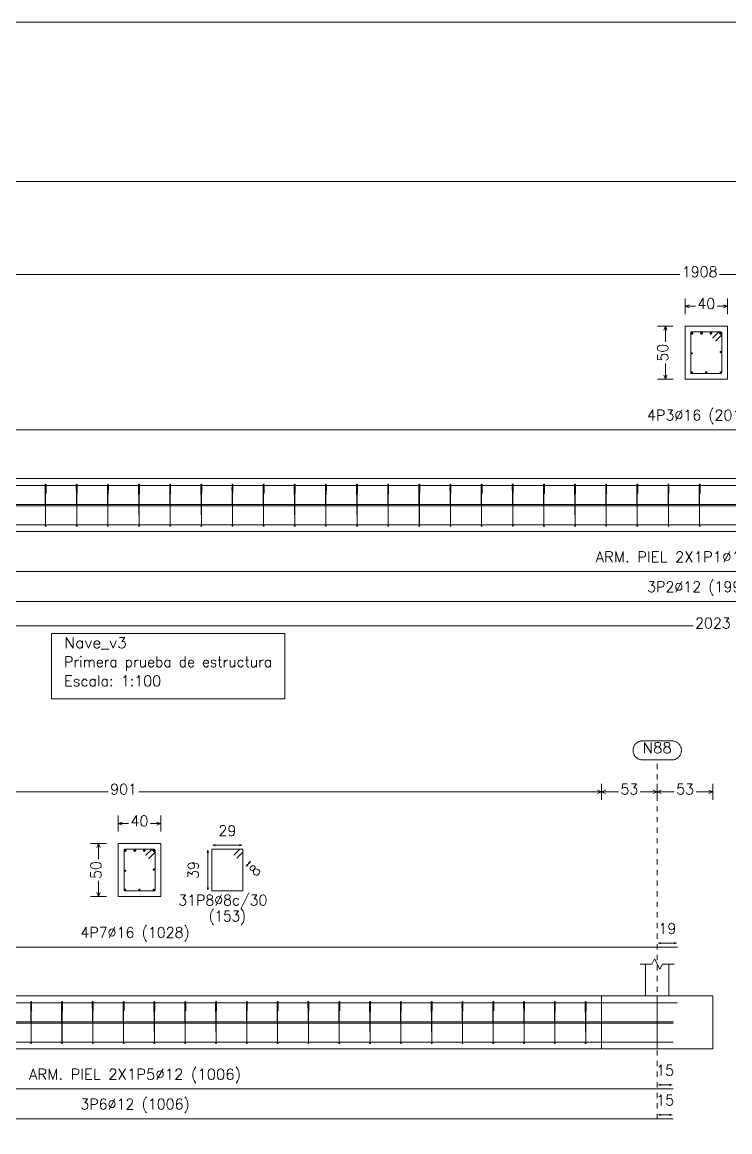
# Model space of a CAD drawing. Header units: millimetres. Extents: x -252 to 259, y -4 to 137.
# Drawn here: x 210.12 to 223.45, y 89.48 to 110.39 of the extents above; entities that cross this region are included whole.
import ezdxf
from ezdxf.enums import TextEntityAlignment as Align

# ---------------------------------------------------------------- set-up
doc = ezdxf.new("R2010")
doc.units = ezdxf.units.MM
doc.linetypes.add('CYPE_PUNTO', pattern=[0.075, 0, -0.075])
for name, color, linetype, lineweight in [('CIM_COTAS', 2, 'Continuous', 0), ('CIM_DIB_ARMADOS', 4, 'Continuous', 0), ('CIM_GEOMETRIA', 2, 'Continuous', 0), ('CIM_TXT_ARMADOS', 3, 'Continuous', 0), ('RECUAD_LIMITES', 2, 'Continuous', 0), ('RECUAD_MARCO', 1, 'Continuous', 20), ('TABLAS', 1, 'Continuous', 0)]:
    doc.layers.add(name, color=color, linetype=linetype, lineweight=lineweight)
doc.styles.add('CYPETXT', font='romans__.ttf', dxfattribs={"height": 0.2})

msp = doc.modelspace()

# ---------------------------------------------------------------- hatches: boundary and pattern name
at = {"layer": 'CIM_DIB_ARMADOS'}
h = msp.add_hatch(color=256, dxfattribs=at)
edge = h.paths.add_edge_path(flags=0)
edge.add_arc((223.128, 104.444), 0.0016, 0, 360)
h = msp.add_hatch(color=256, dxfattribs=at)
edge = h.paths.add_edge_path(flags=0)
edge.add_arc((223.186, 104.386), 0.0016, 0, 360)
h = msp.add_hatch(color=256, dxfattribs=at)
edge = h.paths.add_edge_path(flags=0)
edge.add_arc((210.549, 101.573), 0.0016, 0, 360)
h = msp.add_hatch(color=256, dxfattribs=at)
edge = h.paths.add_edge_path(flags=0)
edge.add_arc((210.567, 101.515), 0.0016, 0, 360)
h = msp.add_hatch(color=256, dxfattribs=at)
edge = h.paths.add_edge_path(flags=0)
edge.add_arc((211.136, 101.573), 0.0016, 0, 360)
h = msp.add_hatch(color=256, dxfattribs=at)
edge = h.paths.add_edge_path(flags=0)
edge.add_arc((211.154, 101.515), 0.0016, 0, 360)
h = msp.add_hatch(color=256, dxfattribs=at)
edge = h.paths.add_edge_path(flags=0)
edge.add_arc((211.723, 101.573), 0.0016, 0, 360)
h = msp.add_hatch(color=256, dxfattribs=at)
edge = h.paths.add_edge_path(flags=0)
edge.add_arc((211.74, 101.515), 0.0016, 0, 360)
h = msp.add_hatch(color=256, dxfattribs=at)
edge = h.paths.add_edge_path(flags=0)
edge.add_arc((212.31, 101.573), 0.0016, 0, 360)
h = msp.add_hatch(color=256, dxfattribs=at)
edge = h.paths.add_edge_path(flags=0)
edge.add_arc((212.327, 101.515), 0.0016, 0, 360)
h = msp.add_hatch(color=256, dxfattribs=at)
edge = h.paths.add_edge_path(flags=0)
edge.add_arc((212.897, 101.573), 0.0016, 0, 360)
h = msp.add_hatch(color=256, dxfattribs=at)
edge = h.paths.add_edge_path(flags=0)
edge.add_arc((212.914, 101.515), 0.0016, 0, 360)
h = msp.add_hatch(color=256, dxfattribs=at)
edge = h.paths.add_edge_path(flags=0)
edge.add_arc((213.484, 101.573), 0.0016, 0, 360)
h = msp.add_hatch(color=256, dxfattribs=at)
edge = h.paths.add_edge_path(flags=0)
edge.add_arc((213.501, 101.515), 0.0016, 0, 360)
h = msp.add_hatch(color=256, dxfattribs=at)
edge = h.paths.add_edge_path(flags=0)
edge.add_arc((214.07, 101.573), 0.0016, 0, 360)
h = msp.add_hatch(color=256, dxfattribs=at)
edge = h.paths.add_edge_path(flags=0)
edge.add_arc((214.088, 101.515), 0.0016, 0, 360)
h = msp.add_hatch(color=256, dxfattribs=at)
edge = h.paths.add_edge_path(flags=0)
edge.add_arc((214.657, 101.573), 0.0016, 0, 360)
h = msp.add_hatch(color=256, dxfattribs=at)
edge = h.paths.add_edge_path(flags=0)
edge.add_arc((214.675, 101.515), 0.0016, 0, 360)
h = msp.add_hatch(color=256, dxfattribs=at)
edge = h.paths.add_edge_path(flags=0)
edge.add_arc((215.244, 101.573), 0.0016, 0, 360)
h = msp.add_hatch(color=256, dxfattribs=at)
edge = h.paths.add_edge_path(flags=0)
edge.add_arc((215.261, 101.515), 0.0016, 0, 360)
h = msp.add_hatch(color=256, dxfattribs=at)
edge = h.paths.add_edge_path(flags=0)
edge.add_arc((215.831, 101.573), 0.0016, 0, 360)
h = msp.add_hatch(color=256, dxfattribs=at)
edge = h.paths.add_edge_path(flags=0)
edge.add_arc((215.848, 101.515), 0.0016, 0, 360)
h = msp.add_hatch(color=256, dxfattribs=at)
edge = h.paths.add_edge_path(flags=0)
edge.add_arc((216.418, 101.573), 0.0016, 0, 360)
h = msp.add_hatch(color=256, dxfattribs=at)
edge = h.paths.add_edge_path(flags=0)
edge.add_arc((216.435, 101.515), 0.0016, 0, 360)
h = msp.add_hatch(color=256, dxfattribs=at)
edge = h.paths.add_edge_path(flags=0)
edge.add_arc((217.005, 101.573), 0.0016, 0, 360)
h = msp.add_hatch(color=256, dxfattribs=at)
edge = h.paths.add_edge_path(flags=0)
edge.add_arc((217.022, 101.515), 0.0016, 0, 360)
h = msp.add_hatch(color=256, dxfattribs=at)
edge = h.paths.add_edge_path(flags=0)
edge.add_arc((217.591, 101.573), 0.0016, 0, 360)
h = msp.add_hatch(color=256, dxfattribs=at)
edge = h.paths.add_edge_path(flags=0)
edge.add_arc((217.609, 101.515), 0.0016, 0, 360)
h = msp.add_hatch(color=256, dxfattribs=at)
edge = h.paths.add_edge_path(flags=0)
edge.add_arc((218.178, 101.573), 0.0016, 0, 360)
h = msp.add_hatch(color=256, dxfattribs=at)
edge = h.paths.add_edge_path(flags=0)
edge.add_arc((218.196, 101.515), 0.0016, 0, 360)
h = msp.add_hatch(color=256, dxfattribs=at)
edge = h.paths.add_edge_path(flags=0)
edge.add_arc((218.765, 101.573), 0.0016, 0, 360)
h = msp.add_hatch(color=256, dxfattribs=at)
edge = h.paths.add_edge_path(flags=0)
edge.add_arc((218.782, 101.515), 0.0016, 0, 360)
h = msp.add_hatch(color=256, dxfattribs=at)
edge = h.paths.add_edge_path(flags=0)
edge.add_arc((219.352, 101.573), 0.0016, 0, 360)
h = msp.add_hatch(color=256, dxfattribs=at)
edge = h.paths.add_edge_path(flags=0)
edge.add_arc((219.369, 101.515), 0.0016, 0, 360)
h = msp.add_hatch(color=256, dxfattribs=at)
edge = h.paths.add_edge_path(flags=0)
edge.add_arc((219.939, 101.573), 0.0016, 0, 360)
h = msp.add_hatch(color=256, dxfattribs=at)
edge = h.paths.add_edge_path(flags=0)
edge.add_arc((219.956, 101.515), 0.0016, 0, 360)
h = msp.add_hatch(color=256, dxfattribs=at)
edge = h.paths.add_edge_path(flags=0)
edge.add_arc((220.525, 101.573), 0.0016, 0, 360)
h = msp.add_hatch(color=256, dxfattribs=at)
edge = h.paths.add_edge_path(flags=0)
edge.add_arc((220.543, 101.515), 0.0016, 0, 360)
h = msp.add_hatch(color=256, dxfattribs=at)
edge = h.paths.add_edge_path(flags=0)
edge.add_arc((221.112, 101.573), 0.0016, 0, 360)
h = msp.add_hatch(color=256, dxfattribs=at)
edge = h.paths.add_edge_path(flags=0)
edge.add_arc((221.13, 101.515), 0.0016, 0, 360)
h = msp.add_hatch(color=256, dxfattribs=at)
edge = h.paths.add_edge_path(flags=0)
edge.add_arc((221.699, 101.573), 0.0016, 0, 360)
h = msp.add_hatch(color=256, dxfattribs=at)
edge = h.paths.add_edge_path(flags=0)
edge.add_arc((221.717, 101.515), 0.0016, 0, 360)
h = msp.add_hatch(color=256, dxfattribs=at)
edge = h.paths.add_edge_path(flags=0)
edge.add_arc((222.286, 101.573), 0.0016, 0, 360)
h = msp.add_hatch(color=256, dxfattribs=at)
edge = h.paths.add_edge_path(flags=0)
edge.add_arc((222.303, 101.515), 0.0016, 0, 360)
h = msp.add_hatch(color=256, dxfattribs=at)
edge = h.paths.add_edge_path(flags=0)
edge.add_arc((222.873, 101.573), 0.0016, 0, 360)
h = msp.add_hatch(color=256, dxfattribs=at)
edge = h.paths.add_edge_path(flags=0)
edge.add_arc((222.89, 101.515), 0.0016, 0, 360)
h = msp.add_hatch(color=256, dxfattribs=at)
edge = h.paths.add_edge_path(flags=0)
edge.add_arc((212.449, 94.694), 0.0016, 0, 360)
h = msp.add_hatch(color=256, dxfattribs=at)
edge = h.paths.add_edge_path(flags=0)
edge.add_arc((212.507, 94.636), 0.0016, 0, 360)
h = msp.add_hatch(color=256, dxfattribs=at)
edge = h.paths.add_edge_path(flags=0)
edge.add_arc((210.278, 91.823), 0.0016, 0, 360)
h = msp.add_hatch(color=256, dxfattribs=at)
edge = h.paths.add_edge_path(flags=0)
edge.add_arc((210.858, 91.823), 0.0016, 0, 360)
h = msp.add_hatch(color=256, dxfattribs=at)
edge = h.paths.add_edge_path(flags=0)
edge.add_arc((211.439, 91.823), 0.0016, 0, 360)
h = msp.add_hatch(color=256, dxfattribs=at)
edge = h.paths.add_edge_path(flags=0)
edge.add_arc((212.019, 91.823), 0.0016, 0, 360)
h = msp.add_hatch(color=256, dxfattribs=at)
edge = h.paths.add_edge_path(flags=0)
edge.add_arc((212.6, 91.823), 0.0016, 0, 360)
h = msp.add_hatch(color=256, dxfattribs=at)
edge = h.paths.add_edge_path(flags=0)
edge.add_arc((213.18, 91.823), 0.0016, 0, 360)
h = msp.add_hatch(color=256, dxfattribs=at)
edge = h.paths.add_edge_path(flags=0)
edge.add_arc((213.761, 91.823), 0.0016, 0, 360)
h = msp.add_hatch(color=256, dxfattribs=at)
edge = h.paths.add_edge_path(flags=0)
edge.add_arc((214.341, 91.823), 0.0016, 0, 360)
h = msp.add_hatch(color=256, dxfattribs=at)
edge = h.paths.add_edge_path(flags=0)
edge.add_arc((214.922, 91.823), 0.0016, 0, 360)
h = msp.add_hatch(color=256, dxfattribs=at)
edge = h.paths.add_edge_path(flags=0)
edge.add_arc((215.502, 91.823), 0.0016, 0, 360)
h = msp.add_hatch(color=256, dxfattribs=at)
edge = h.paths.add_edge_path(flags=0)
edge.add_arc((216.082, 91.823), 0.0016, 0, 360)
h = msp.add_hatch(color=256, dxfattribs=at)
edge = h.paths.add_edge_path(flags=0)
edge.add_arc((216.663, 91.823), 0.0016, 0, 360)
h = msp.add_hatch(color=256, dxfattribs=at)
edge = h.paths.add_edge_path(flags=0)
edge.add_arc((217.243, 91.823), 0.0016, 0, 360)
h = msp.add_hatch(color=256, dxfattribs=at)
edge = h.paths.add_edge_path(flags=0)
edge.add_arc((217.824, 91.823), 0.0016, 0, 360)
h = msp.add_hatch(color=256, dxfattribs=at)
edge = h.paths.add_edge_path(flags=0)
edge.add_arc((218.404, 91.823), 0.0016, 0, 360)
h = msp.add_hatch(color=256, dxfattribs=at)
edge = h.paths.add_edge_path(flags=0)
edge.add_arc((218.985, 91.823), 0.0016, 0, 360)
h = msp.add_hatch(color=256, dxfattribs=at)
edge = h.paths.add_edge_path(flags=0)
edge.add_arc((219.565, 91.823), 0.0016, 0, 360)
h = msp.add_hatch(color=256, dxfattribs=at)
edge = h.paths.add_edge_path(flags=0)
edge.add_arc((220.146, 91.823), 0.0016, 0, 360)
h = msp.add_hatch(color=256, dxfattribs=at)
edge = h.paths.add_edge_path(flags=0)
edge.add_arc((220.726, 91.823), 0.0016, 0, 360)
h = msp.add_hatch(color=256, dxfattribs=at)
edge = h.paths.add_edge_path(flags=0)
edge.add_arc((222.463, 91.912), 0.0016, 0, 360)
h = msp.add_hatch(color=256, dxfattribs=at)
edge = h.paths.add_edge_path(flags=0)
edge.add_arc((210.295, 91.765), 0.0016, 0, 360)
h = msp.add_hatch(color=256, dxfattribs=at)
edge = h.paths.add_edge_path(flags=0)
edge.add_arc((210.876, 91.765), 0.0016, 0, 360)
h = msp.add_hatch(color=256, dxfattribs=at)
edge = h.paths.add_edge_path(flags=0)
edge.add_arc((211.456, 91.765), 0.0016, 0, 360)
h = msp.add_hatch(color=256, dxfattribs=at)
edge = h.paths.add_edge_path(flags=0)
edge.add_arc((212.037, 91.765), 0.0016, 0, 360)
h = msp.add_hatch(color=256, dxfattribs=at)
edge = h.paths.add_edge_path(flags=0)
edge.add_arc((212.617, 91.765), 0.0016, 0, 360)
h = msp.add_hatch(color=256, dxfattribs=at)
edge = h.paths.add_edge_path(flags=0)
edge.add_arc((213.198, 91.765), 0.0016, 0, 360)
h = msp.add_hatch(color=256, dxfattribs=at)
edge = h.paths.add_edge_path(flags=0)
edge.add_arc((213.778, 91.765), 0.0016, 0, 360)
h = msp.add_hatch(color=256, dxfattribs=at)
edge = h.paths.add_edge_path(flags=0)
edge.add_arc((214.358, 91.765), 0.0016, 0, 360)
h = msp.add_hatch(color=256, dxfattribs=at)
edge = h.paths.add_edge_path(flags=0)
edge.add_arc((214.939, 91.765), 0.0016, 0, 360)
h = msp.add_hatch(color=256, dxfattribs=at)
edge = h.paths.add_edge_path(flags=0)
edge.add_arc((215.519, 91.765), 0.0016, 0, 360)
h = msp.add_hatch(color=256, dxfattribs=at)
edge = h.paths.add_edge_path(flags=0)
edge.add_arc((216.1, 91.765), 0.0016, 0, 360)
h = msp.add_hatch(color=256, dxfattribs=at)
edge = h.paths.add_edge_path(flags=0)
edge.add_arc((216.68, 91.765), 0.0016, 0, 360)
h = msp.add_hatch(color=256, dxfattribs=at)
edge = h.paths.add_edge_path(flags=0)
edge.add_arc((217.261, 91.765), 0.0016, 0, 360)
h = msp.add_hatch(color=256, dxfattribs=at)
edge = h.paths.add_edge_path(flags=0)
edge.add_arc((217.841, 91.765), 0.0016, 0, 360)
h = msp.add_hatch(color=256, dxfattribs=at)
edge = h.paths.add_edge_path(flags=0)
edge.add_arc((218.422, 91.765), 0.0016, 0, 360)
h = msp.add_hatch(color=256, dxfattribs=at)
edge = h.paths.add_edge_path(flags=0)
edge.add_arc((219.002, 91.765), 0.0016, 0, 360)
h = msp.add_hatch(color=256, dxfattribs=at)
edge = h.paths.add_edge_path(flags=0)
edge.add_arc((219.583, 91.765), 0.0016, 0, 360)
h = msp.add_hatch(color=256, dxfattribs=at)
edge = h.paths.add_edge_path(flags=0)
edge.add_arc((220.163, 91.765), 0.0016, 0, 360)
h = msp.add_hatch(color=256, dxfattribs=at)
edge = h.paths.add_edge_path(flags=0)
edge.add_arc((220.743, 91.765), 0.0016, 0, 360)
h = msp.add_hatch(color=256, dxfattribs=at)
edge = h.paths.add_edge_path(flags=0)
edge.add_arc((222.383, 91.556), 0.0016, 0, 360)
h = msp.add_hatch(color=256, dxfattribs=at)
edge = h.paths.add_edge_path(flags=0)
edge.add_arc((222.383, 91.532), 0.0016, 0, 360)
h = msp.add_hatch(color=256, dxfattribs=at)
edge = h.paths.add_edge_path(flags=0)
edge.add_arc((222.383, 91.172), 0.0016, 0, 360)

# ---------------------------------------------------------------- linework, layer by layer
at = {"layer": 'CIM_COTAS'}
for p, q in [((203.802, 105.639), (222.508, 105.639)), ((223.256, 105.639), (241.962, 105.639)), ((222.607, 104.889), (222.607, 105.189)), ((223.407, 104.889), (223.407, 105.189)), ((222.607, 105.04), (222.682, 105.07)), ((222.607, 105.04), (222.682, 105.01)), ((222.607, 105.04), (222.802, 105.04)), ((223.213, 105.04), (223.407, 105.04)), ((223.407, 105.04), (223.332, 105.07)), ((223.407, 105.04), (223.332, 105.01)), ((222.086, 104.665), (222.386, 104.665)), ((222.236, 104.665), (222.206, 104.59)), ((222.236, 104.665), (222.266, 104.59)), ((222.236, 104.371), (222.236, 104.665)), ((222.236, 103.665), (222.236, 103.96)), ((222.236, 103.665), (222.206, 103.74)), ((222.236, 103.665), (222.266, 103.74)), ((222.086, 103.665), (222.386, 103.665)), ((202.902, 99.019), (222.758, 99.019)), ((221.033, 95.74), (221.033, 96.04)), ((221.033, 95.74), (221.033, 96.04)), ((222.083, 95.74), (222.083, 96.04)), ((222.083, 95.74), (222.083, 96.04)), ((223.133, 95.74), (223.133, 96.04)), ((203.023, 95.89), (211.739, 95.89)), ((212.318, 95.89), (221.033, 95.89)), ((221.033, 95.89), (220.958, 95.92)), ((221.033, 95.89), (220.958, 95.86)), ((221.033, 95.89), (221.108, 95.92)), ((221.033, 95.89), (221.108, 95.86)), ((221.033, 95.89), (221.353, 95.89)), ((221.764, 95.89), (222.083, 95.89)), ((222.083, 95.89), (222.008, 95.92)), ((222.083, 95.89), (222.008, 95.86)), ((222.083, 95.89), (222.158, 95.92)), ((222.083, 95.89), (222.158, 95.86)), ((222.083, 95.89), (222.403, 95.89)), ((222.814, 95.89), (223.133, 95.89)), ((223.133, 95.89), (223.058, 95.92)), ((223.133, 95.89), (223.058, 95.86)), ((211.928, 95.14), (211.928, 95.44)), ((212.728, 95.14), (212.728, 95.44)), ((211.928, 95.29), (212.003, 95.32)), ((211.928, 95.29), (212.003, 95.26)), ((211.928, 95.29), (212.123, 95.29)), ((212.534, 95.29), (212.728, 95.29)), ((212.728, 95.29), (212.653, 95.32)), ((212.728, 95.29), (212.653, 95.26)), ((211.407, 94.915), (211.707, 94.915)), ((211.557, 94.915), (211.527, 94.84)), ((211.557, 94.915), (211.587, 94.84)), ((211.557, 94.621), (211.557, 94.915)), ((211.557, 93.915), (211.557, 94.21)), ((211.407, 93.915), (211.707, 93.915)), ((211.557, 93.915), (211.527, 93.99)), ((211.557, 93.915), (211.587, 93.99))]:
    msp.add_line(p, q, dxfattribs=at)
at = {"layer": 'CIM_COTAS', "linetype": 'CYPE_PUNTO'}
msp.add_line((222.083, 89.719), (222.083, 96.49), dxfattribs=at)
at = {"layer": 'CIM_COTAS'}
msp.add_lwpolyline([(222.359, 96.85), (222.372, 96.849), (222.383, 96.848), (222.395, 96.846), (222.407, 96.843), (222.419, 96.84), (222.43, 96.835), (222.441, 96.83), (222.451, 96.824), (222.461, 96.818), (222.471, 96.811), (222.48, 96.803), (222.489, 96.795), (222.497, 96.786), (222.504, 96.776), (222.511, 96.766), (222.517, 96.756), (222.523, 96.745), (222.527, 96.734), (222.531, 96.723), (222.535, 96.711), (222.537, 96.699), (222.539, 96.688), (222.539, 96.676), (222.539, 96.663), (222.539, 96.651), (222.537, 96.64), (222.535, 96.628), (222.531, 96.616), (222.527, 96.605), (222.523, 96.594), (222.517, 96.583), (222.511, 96.573), (222.504, 96.563), (222.497, 96.553), (222.489, 96.544), (222.48, 96.536), (222.471, 96.528), (222.461, 96.521), (222.451, 96.515), (222.441, 96.509), (222.43, 96.504), (222.419, 96.499), (222.407, 96.496), (222.395, 96.493), (222.383, 96.491), (222.372, 96.49), (222.359, 96.49), (221.807, 96.49), (221.795, 96.49), (221.783, 96.491), (221.772, 96.493), (221.76, 96.496), (221.748, 96.499), (221.737, 96.504), (221.726, 96.509), (221.716, 96.515), (221.706, 96.521), (221.696, 96.528), (221.687, 96.536), (221.678, 96.544), (221.67, 96.553), (221.663, 96.563), (221.656, 96.573), (221.65, 96.583), (221.644, 96.594), (221.64, 96.605), (221.636, 96.616), (221.632, 96.628), (221.63, 96.64), (221.628, 96.651), (221.628, 96.663), (221.628, 96.676), (221.628, 96.688), (221.63, 96.699), (221.632, 96.711), (221.636, 96.723), (221.64, 96.734), (221.644, 96.745), (221.65, 96.756), (221.656, 96.766), (221.663, 96.776), (221.67, 96.786), (221.678, 96.795), (221.687, 96.803), (221.696, 96.811), (221.706, 96.818), (221.716, 96.824), (221.726, 96.83), (221.737, 96.835), (221.748, 96.84), (221.76, 96.843), (221.772, 96.846), (221.783, 96.848), (221.795, 96.849), (221.807, 96.85), (222.359, 96.85)], close=True, dxfattribs=at)
at = {"layer": 'CIM_DIB_ARMADOS'}
for p, q in [((222.715, 104.533), (222.763, 104.533)), ((222.739, 104.509), (222.739, 104.557)), ((222.894, 104.533), (222.942, 104.533)), ((222.918, 104.509), (222.918, 104.557)), ((223.072, 104.533), (223.12, 104.533)), ((223.096, 104.509), (223.096, 104.557)), ((223.251, 104.533), (223.299, 104.533)), ((223.275, 104.509), (223.275, 104.557)), ((222.717, 104.153), (222.753, 104.153)), ((222.735, 104.135), (222.735, 104.171)), ((223.261, 104.177), (223.297, 104.177)), ((223.279, 104.159), (223.279, 104.195)), ((222.717, 103.793), (222.753, 103.793)), ((222.735, 103.775), (222.735, 103.811)), ((222.989, 103.793), (223.025, 103.793)), ((223.007, 103.775), (223.007, 103.811)), ((223.261, 103.793), (223.297, 103.793)), ((223.279, 103.775), (223.279, 103.811)), ((212.036, 94.783), (212.084, 94.783)), ((212.06, 94.759), (212.06, 94.807)), ((212.215, 94.783), (212.263, 94.783)), ((212.239, 94.759), (212.239, 94.807)), ((212.394, 94.783), (212.442, 94.783)), ((212.418, 94.759), (212.418, 94.807)), ((212.572, 94.783), (212.62, 94.783)), ((212.596, 94.759), (212.596, 94.807)), ((212.038, 94.403), (212.074, 94.403)), ((212.056, 94.385), (212.056, 94.421)), ((212.582, 94.427), (212.618, 94.427)), ((212.6, 94.409), (212.6, 94.445)), ((212.038, 94.043), (212.074, 94.043)), ((212.056, 94.025), (212.056, 94.061)), ((212.31, 94.043), (212.346, 94.043)), ((212.328, 94.025), (212.328, 94.061)), ((212.582, 94.043), (212.618, 94.043)), ((212.6, 94.025), (212.6, 94.061))]:
    msp.add_line(p, q, dxfattribs=at)
for points in [[(223.186, 104.386), (223.294, 104.494), (223.298, 104.5), (223.299, 104.506), (223.299, 104.541), (223.297, 104.549), (223.291, 104.555), (223.283, 104.557), (222.731, 104.557), (222.723, 104.555), (222.717, 104.549), (222.715, 104.541), (222.715, 103.789), (222.717, 103.781), (222.723, 103.775), (222.731, 103.773), (223.283, 103.773), (223.291, 103.775), (223.297, 103.781), (223.299, 103.789), (223.299, 104.541), (223.297, 104.549), (223.291, 104.555), (223.283, 104.557), (223.248, 104.557), (223.242, 104.556), (223.236, 104.552), (223.128, 104.444)], [(203.018, 102.377), (203.018, 102.713), (203.352, 102.713), (242.662, 102.713), (243.042, 102.713)], [(203.018, 101.326), (203.018, 101.638), (203.021, 101.65), (203.03, 101.659), (203.042, 101.662), (203.352, 101.662), (242.662, 101.662), (243.042, 101.662)], [(210.567, 101.515), (210.567, 101.623), (210.567, 101.629), (210.567, 101.635), (210.567, 101.67), (210.567, 101.678), (210.566, 101.684), (210.566, 101.686), (210.559, 101.686), (210.559, 101.684), (210.559, 101.678), (210.559, 101.67), (210.559, 100.918), (210.559, 100.91), (210.559, 100.904), (210.559, 100.902), (210.559, 100.904), (210.558, 100.91), (210.558, 100.918), (210.551, 101.67), (210.551, 101.678), (210.55, 101.684), (210.55, 101.686), (210.55, 101.686), (210.55, 101.685), (210.55, 101.681), (210.549, 101.573)], [(211.154, 101.515), (211.154, 101.623), (211.154, 101.629), (211.154, 101.635), (211.154, 101.67), (211.153, 101.678), (211.153, 101.684), (211.153, 101.686), (211.146, 101.686), (211.145, 101.684), (211.145, 101.678), (211.145, 101.67), (211.145, 100.918), (211.145, 100.91), (211.145, 100.904), (211.145, 100.902), (211.145, 100.904), (211.145, 100.91), (211.145, 100.918), (211.138, 101.67), (211.137, 101.678), (211.137, 101.684), (211.137, 101.686), (211.137, 101.686), (211.137, 101.685), (211.137, 101.681), (211.136, 101.573)], [(211.74, 101.515), (211.741, 101.623), (211.741, 101.629), (211.741, 101.635), (211.74, 101.67), (211.74, 101.678), (211.74, 101.684), (211.74, 101.686), (211.732, 101.686), (211.732, 101.684), (211.732, 101.678), (211.732, 101.67), (211.732, 100.918), (211.732, 100.91), (211.732, 100.904), (211.732, 100.902), (211.732, 100.904), (211.732, 100.91), (211.732, 100.918), (211.724, 101.67), (211.724, 101.678), (211.724, 101.684), (211.724, 101.686), (211.724, 101.686), (211.723, 101.685), (211.723, 101.681), (211.723, 101.573)], [(212.327, 101.515), (212.328, 101.623), (212.328, 101.629), (212.328, 101.635), (212.327, 101.67), (212.327, 101.678), (212.327, 101.684), (212.327, 101.686), (212.319, 101.686), (212.319, 101.684), (212.319, 101.678), (212.319, 101.67), (212.319, 100.918), (212.319, 100.91), (212.319, 100.904), (212.319, 100.902), (212.319, 100.904), (212.319, 100.91), (212.319, 100.918), (212.311, 101.67), (212.311, 101.678), (212.311, 101.684), (212.311, 101.686), (212.31, 101.686), (212.31, 101.685), (212.31, 101.681), (212.31, 101.573)], [(212.914, 101.515), (212.914, 101.623), (212.914, 101.629), (212.914, 101.635), (212.914, 101.67), (212.914, 101.678), (212.914, 101.684), (212.914, 101.686), (212.906, 101.686), (212.906, 101.684), (212.906, 101.678), (212.906, 101.67), (212.906, 100.918), (212.906, 100.91), (212.906, 100.904), (212.906, 100.902), (212.906, 100.904), (212.906, 100.91), (212.906, 100.918), (212.898, 101.67), (212.898, 101.678), (212.898, 101.684), (212.898, 101.686), (212.897, 101.686), (212.897, 101.685), (212.897, 101.681), (212.897, 101.573)], [(213.501, 101.515), (213.501, 101.623), (213.501, 101.629), (213.501, 101.635), (213.501, 101.67), (213.501, 101.678), (213.501, 101.684), (213.5, 101.686), (213.493, 101.686), (213.493, 101.684), (213.493, 101.678), (213.493, 101.67), (213.493, 100.918), (213.493, 100.91), (213.493, 100.904), (213.493, 100.902), (213.493, 100.904), (213.493, 100.91), (213.493, 100.918), (213.485, 101.67), (213.485, 101.678), (213.485, 101.684), (213.484, 101.686), (213.484, 101.686), (213.484, 101.685), (213.484, 101.681), (213.484, 101.573)], [(214.088, 101.515), (214.088, 101.623), (214.088, 101.629), (214.088, 101.635), (214.088, 101.67), (214.088, 101.678), (214.087, 101.684), (214.087, 101.686), (214.08, 101.686), (214.08, 101.684), (214.08, 101.678), (214.08, 101.67), (214.08, 100.918), (214.08, 100.91), (214.08, 100.904), (214.08, 100.902), (214.08, 100.904), (214.079, 100.91), (214.079, 100.918), (214.072, 101.67), (214.072, 101.678), (214.071, 101.684), (214.071, 101.686), (214.071, 101.686), (214.071, 101.685), (214.071, 101.681), (214.07, 101.573)], [(214.675, 101.515), (214.675, 101.623), (214.675, 101.629), (214.675, 101.635), (214.675, 101.67), (214.674, 101.678), (214.674, 101.684), (214.674, 101.686), (214.667, 101.686), (214.666, 101.684), (214.666, 101.678), (214.666, 101.67), (214.666, 100.918), (214.666, 100.91), (214.666, 100.904), (214.666, 100.902), (214.666, 100.904), (214.666, 100.91), (214.666, 100.918), (214.659, 101.67), (214.658, 101.678), (214.658, 101.684), (214.658, 101.686), (214.658, 101.686), (214.658, 101.685), (214.658, 101.681), (214.657, 101.573)], [(215.261, 101.515), (215.262, 101.623), (215.262, 101.629), (215.262, 101.635), (215.261, 101.67), (215.261, 101.678), (215.261, 101.684), (215.261, 101.686), (215.253, 101.686), (215.253, 101.684), (215.253, 101.678), (215.253, 101.67), (215.253, 100.918), (215.253, 100.91), (215.253, 100.904), (215.253, 100.902), (215.253, 100.904), (215.253, 100.91), (215.253, 100.918), (215.245, 101.67), (215.245, 101.678), (215.245, 101.684), (215.245, 101.686), (215.244, 101.686), (215.244, 101.685), (215.244, 101.681), (215.244, 101.573)], [(215.848, 101.515), (215.849, 101.623), (215.849, 101.629), (215.849, 101.635), (215.848, 101.67), (215.848, 101.678), (215.848, 101.684), (215.848, 101.686), (215.84, 101.686), (215.84, 101.684), (215.84, 101.678), (215.84, 101.67), (215.84, 100.918), (215.84, 100.91), (215.84, 100.904), (215.84, 100.902), (215.84, 100.904), (215.84, 100.91), (215.84, 100.918), (215.832, 101.67), (215.832, 101.678), (215.832, 101.684), (215.832, 101.686), (215.831, 101.686), (215.831, 101.685), (215.831, 101.681), (215.831, 101.573)], [(216.435, 101.515), (216.435, 101.623), (216.435, 101.629), (216.435, 101.635), (216.435, 101.67), (216.435, 101.678), (216.435, 101.684), (216.435, 101.686), (216.427, 101.686), (216.427, 101.684), (216.427, 101.678), (216.427, 101.67), (216.427, 100.918), (216.427, 100.91), (216.427, 100.904), (216.427, 100.902), (216.427, 100.904), (216.427, 100.91), (216.427, 100.918), (216.419, 101.67), (216.419, 101.678), (216.419, 101.684), (216.419, 101.686), (216.418, 101.686), (216.418, 101.685), (216.418, 101.681), (216.418, 101.573)], [(217.022, 101.515), (217.022, 101.623), (217.022, 101.629), (217.022, 101.635), (217.022, 101.67), (217.022, 101.678), (217.022, 101.684), (217.021, 101.686), (217.014, 101.686), (217.014, 101.684), (217.014, 101.678), (217.014, 101.67), (217.014, 100.918), (217.014, 100.91), (217.014, 100.904), (217.014, 100.902), (217.014, 100.904), (217.014, 100.91), (217.014, 100.918), (217.006, 101.67), (217.006, 101.678), (217.006, 101.684), (217.005, 101.686), (217.005, 101.686), (217.005, 101.685), (217.005, 101.681), (217.005, 101.573)], [(217.609, 101.515), (217.609, 101.623), (217.609, 101.629), (217.609, 101.635), (217.609, 101.67), (217.609, 101.678), (217.608, 101.684), (217.608, 101.686), (217.601, 101.686), (217.601, 101.684), (217.601, 101.678), (217.601, 101.67), (217.601, 100.918), (217.601, 100.91), (217.601, 100.904), (217.601, 100.902), (217.601, 100.904), (217.6, 100.91), (217.6, 100.918), (217.593, 101.67), (217.593, 101.678), (217.592, 101.684), (217.592, 101.686), (217.592, 101.686), (217.592, 101.685), (217.592, 101.681), (217.591, 101.573)], [(218.196, 101.515), (218.196, 101.623), (218.196, 101.629), (218.196, 101.635), (218.196, 101.67), (218.195, 101.678), (218.195, 101.684), (218.195, 101.686), (218.188, 101.686), (218.187, 101.684), (218.187, 101.678), (218.187, 101.67), (218.187, 100.918), (218.187, 100.91), (218.187, 100.904), (218.187, 100.902), (218.187, 100.904), (218.187, 100.91), (218.187, 100.918), (218.18, 101.67), (218.179, 101.678), (218.179, 101.684), (218.179, 101.686), (218.179, 101.686), (218.179, 101.685), (218.179, 101.681), (218.178, 101.573)], [(218.782, 101.515), (218.783, 101.623), (218.783, 101.629), (218.783, 101.635), (218.782, 101.67), (218.782, 101.678), (218.782, 101.684), (218.782, 101.686), (218.774, 101.686), (218.774, 101.684), (218.774, 101.678), (218.774, 101.67), (218.774, 100.918), (218.774, 100.91), (218.774, 100.904), (218.774, 100.902), (218.774, 100.904), (218.774, 100.91), (218.774, 100.918), (218.766, 101.67), (218.766, 101.678), (218.766, 101.684), (218.766, 101.686), (218.765, 101.686), (218.765, 101.685), (218.765, 101.681), (218.765, 101.573)], [(219.369, 101.515), (219.37, 101.623), (219.37, 101.629), (219.37, 101.635), (219.369, 101.67), (219.369, 101.678), (219.369, 101.684), (219.369, 101.686), (219.361, 101.686), (219.361, 101.684), (219.361, 101.678), (219.361, 101.67), (219.361, 100.918), (219.361, 100.91), (219.361, 100.904), (219.361, 100.902), (219.361, 100.904), (219.361, 100.91), (219.361, 100.918), (219.353, 101.67), (219.353, 101.678), (219.353, 101.684), (219.353, 101.686), (219.352, 101.686), (219.352, 101.685), (219.352, 101.681), (219.352, 101.573)], [(219.956, 101.515), (219.956, 101.623), (219.956, 101.629), (219.956, 101.635), (219.956, 101.67), (219.956, 101.678), (219.956, 101.684), (219.956, 101.686), (219.948, 101.686), (219.948, 101.684), (219.948, 101.678), (219.948, 101.67), (219.948, 100.918), (219.948, 100.91), (219.948, 100.904), (219.948, 100.902), (219.948, 100.904), (219.948, 100.91), (219.948, 100.918), (219.94, 101.67), (219.94, 101.678), (219.94, 101.684), (219.94, 101.686), (219.939, 101.686), (219.939, 101.685), (219.939, 101.681), (219.939, 101.573)], [(220.543, 101.515), (220.543, 101.623), (220.543, 101.629), (220.543, 101.635), (220.543, 101.67), (220.543, 101.678), (220.543, 101.684), (220.542, 101.686), (220.535, 101.686), (220.535, 101.684), (220.535, 101.678), (220.535, 101.67), (220.535, 100.918), (220.535, 100.91), (220.535, 100.904), (220.535, 100.902), (220.535, 100.904), (220.535, 100.91), (220.535, 100.918), (220.527, 101.67), (220.527, 101.678), (220.527, 101.684), (220.526, 101.686), (220.526, 101.686), (220.526, 101.685), (220.526, 101.681), (220.525, 101.573)], [(221.13, 101.515), (221.13, 101.623), (221.13, 101.629), (221.13, 101.635), (221.13, 101.67), (221.13, 101.678), (221.129, 101.684), (221.129, 101.686), (221.122, 101.686), (221.122, 101.684), (221.122, 101.678), (221.122, 101.67), (221.122, 100.918), (221.122, 100.91), (221.122, 100.904), (221.122, 100.902), (221.121, 100.904), (221.121, 100.91), (221.121, 100.918), (221.114, 101.67), (221.114, 101.678), (221.113, 101.684), (221.113, 101.686), (221.113, 101.686), (221.113, 101.685), (221.113, 101.681), (221.112, 101.573)], [(221.717, 101.515), (221.717, 101.623), (221.717, 101.629), (221.717, 101.635), (221.717, 101.67), (221.716, 101.678), (221.716, 101.684), (221.716, 101.686), (221.709, 101.686), (221.708, 101.684), (221.708, 101.678), (221.708, 101.67), (221.708, 100.918), (221.708, 100.91), (221.708, 100.904), (221.708, 100.902), (221.708, 100.904), (221.708, 100.91), (221.708, 100.918), (221.701, 101.67), (221.7, 101.678), (221.7, 101.684), (221.7, 101.686), (221.7, 101.686), (221.7, 101.685), (221.7, 101.681), (221.699, 101.573)], [(222.303, 101.515), (222.304, 101.623), (222.304, 101.629), (222.304, 101.635), (222.303, 101.67), (222.303, 101.678), (222.303, 101.684), (222.303, 101.686), (222.295, 101.686), (222.295, 101.684), (222.295, 101.678), (222.295, 101.67), (222.295, 100.918), (222.295, 100.91), (222.295, 100.904), (222.295, 100.902), (222.295, 100.904), (222.295, 100.91), (222.295, 100.918), (222.287, 101.67), (222.287, 101.678), (222.287, 101.684), (222.287, 101.686), (222.286, 101.686), (222.286, 101.685), (222.286, 101.681), (222.286, 101.573)], [(222.89, 101.515), (222.891, 101.623), (222.891, 101.629), (222.891, 101.635), (222.89, 101.67), (222.89, 101.678), (222.89, 101.684), (222.89, 101.686), (222.882, 101.686), (222.882, 101.684), (222.882, 101.678), (222.882, 101.67), (222.882, 100.918), (222.882, 100.91), (222.882, 100.904), (222.882, 100.902), (222.882, 100.904), (222.882, 100.91), (222.882, 100.918), (222.874, 101.67), (222.874, 101.678), (222.874, 101.684), (222.874, 101.686), (222.873, 101.686), (222.873, 101.685), (222.873, 101.681), (222.873, 101.573)], [(203.052, 101.306), (203.352, 101.306), (242.662, 101.306), (242.962, 101.306)], [(203.052, 101.282), (203.352, 101.282), (242.662, 101.282), (242.962, 101.282)], [(203.052, 100.922), (203.352, 100.922), (242.662, 100.922), (242.962, 100.922)], [(203.052, 100.041), (203.352, 100.041), (242.662, 100.041), (242.962, 100.041)], [(203.052, 99.479), (203.352, 99.479), (242.662, 99.479), (242.962, 99.479)], [(212.507, 94.636), (212.616, 94.744), (212.619, 94.75), (212.62, 94.756), (212.62, 94.791), (212.618, 94.799), (212.612, 94.805), (212.604, 94.807), (212.052, 94.807), (212.044, 94.805), (212.039, 94.799), (212.036, 94.791), (212.036, 94.039), (212.039, 94.031), (212.044, 94.025), (212.052, 94.023), (212.604, 94.023), (212.612, 94.025), (212.618, 94.031), (212.62, 94.039), (212.62, 94.791), (212.618, 94.799), (212.612, 94.805), (212.604, 94.807), (212.569, 94.807), (212.563, 94.806), (212.558, 94.802), (212.449, 94.694)], [(214.162, 94.636), (214.275, 94.749), (214.275, 94.807), (213.691, 94.807), (213.691, 94.023), (214.275, 94.023), (214.275, 94.807), (214.217, 94.807), (214.104, 94.694)], [(202.239, 92.627), (202.239, 92.963), (202.573, 92.963), (222.083, 92.963), (222.463, 92.963)], [(202.239, 91.576), (202.239, 91.888), (202.243, 91.9), (202.251, 91.909), (202.263, 91.912), (202.573, 91.912), (222.083, 91.912), (222.463, 91.912)], [(210.295, 91.765), (210.296, 91.873), (210.296, 91.879), (210.296, 91.885), (210.295, 91.92), (210.295, 91.928), (210.295, 91.934), (210.295, 91.936), (210.287, 91.936), (210.287, 91.934), (210.287, 91.928), (210.287, 91.92), (210.287, 91.168), (210.287, 91.16), (210.287, 91.154), (210.287, 91.152), (210.287, 91.154), (210.287, 91.16), (210.287, 91.168), (210.279, 91.92), (210.279, 91.928), (210.279, 91.934), (210.279, 91.936), (210.278, 91.936), (210.278, 91.935), (210.278, 91.931), (210.278, 91.823)], [(210.876, 91.765), (210.876, 91.873), (210.876, 91.879), (210.876, 91.885), (210.876, 91.92), (210.876, 91.928), (210.875, 91.934), (210.875, 91.936), (210.868, 91.936), (210.868, 91.934), (210.868, 91.928), (210.868, 91.92), (210.868, 91.168), (210.868, 91.16), (210.868, 91.154), (210.868, 91.152), (210.868, 91.154), (210.868, 91.16), (210.867, 91.168), (210.86, 91.92), (210.86, 91.928), (210.859, 91.934), (210.859, 91.936), (210.859, 91.936), (210.859, 91.935), (210.859, 91.931), (210.858, 91.823)], [(211.456, 91.765), (211.457, 91.873), (211.457, 91.879), (211.457, 91.885), (211.456, 91.92), (211.456, 91.928), (211.456, 91.934), (211.456, 91.936), (211.448, 91.936), (211.448, 91.934), (211.448, 91.928), (211.448, 91.92), (211.448, 91.168), (211.448, 91.16), (211.448, 91.154), (211.448, 91.152), (211.448, 91.154), (211.448, 91.16), (211.448, 91.168), (211.44, 91.92), (211.44, 91.928), (211.44, 91.934), (211.44, 91.936), (211.439, 91.936), (211.439, 91.935), (211.439, 91.931), (211.439, 91.823)], [(212.037, 91.765), (212.037, 91.873), (212.037, 91.879), (212.037, 91.885), (212.037, 91.92), (212.037, 91.928), (212.036, 91.934), (212.036, 91.936), (212.029, 91.936), (212.029, 91.934), (212.029, 91.928), (212.028, 91.92), (212.028, 91.168), (212.028, 91.16), (212.028, 91.154), (212.028, 91.152), (212.028, 91.154), (212.028, 91.16), (212.028, 91.168), (212.021, 91.92), (212.021, 91.928), (212.02, 91.934), (212.02, 91.936), (212.02, 91.936), (212.02, 91.935), (212.02, 91.931), (212.019, 91.823)], [(212.617, 91.765), (212.618, 91.873), (212.618, 91.879), (212.617, 91.885), (212.617, 91.92), (212.617, 91.928), (212.617, 91.934), (212.617, 91.936), (212.609, 91.936), (212.609, 91.934), (212.609, 91.928), (212.609, 91.92), (212.609, 91.168), (212.609, 91.16), (212.609, 91.154), (212.609, 91.152), (212.609, 91.154), (212.609, 91.16), (212.609, 91.168), (212.601, 91.92), (212.601, 91.928), (212.601, 91.934), (212.601, 91.936), (212.6, 91.936), (212.6, 91.935), (212.6, 91.931), (212.6, 91.823)], [(213.198, 91.765), (213.198, 91.873), (213.198, 91.879), (213.198, 91.885), (213.198, 91.92), (213.197, 91.928), (213.197, 91.934), (213.197, 91.936), (213.19, 91.936), (213.19, 91.934), (213.189, 91.928), (213.189, 91.92), (213.189, 91.168), (213.189, 91.16), (213.189, 91.154), (213.189, 91.152), (213.189, 91.154), (213.189, 91.16), (213.189, 91.168), (213.182, 91.92), (213.181, 91.928), (213.181, 91.934), (213.181, 91.936), (213.181, 91.936), (213.181, 91.935), (213.181, 91.931), (213.18, 91.823)], [(213.778, 91.765), (213.778, 91.873), (213.778, 91.879), (213.778, 91.885), (213.778, 91.92), (213.778, 91.928), (213.778, 91.934), (213.778, 91.936), (213.77, 91.936), (213.77, 91.934), (213.77, 91.928), (213.77, 91.92), (213.77, 91.168), (213.77, 91.16), (213.77, 91.154), (213.77, 91.152), (213.77, 91.154), (213.77, 91.16), (213.77, 91.168), (213.762, 91.92), (213.762, 91.928), (213.762, 91.934), (213.762, 91.936), (213.761, 91.936), (213.761, 91.935), (213.761, 91.931), (213.761, 91.823)], [(214.358, 91.765), (214.359, 91.873), (214.359, 91.879), (214.359, 91.885), (214.358, 91.92), (214.358, 91.928), (214.358, 91.934), (214.358, 91.936), (214.351, 91.936), (214.35, 91.934), (214.35, 91.928), (214.35, 91.92), (214.35, 91.168), (214.35, 91.16), (214.35, 91.154), (214.35, 91.152), (214.35, 91.154), (214.35, 91.16), (214.35, 91.168), (214.342, 91.92), (214.342, 91.928), (214.342, 91.934), (214.342, 91.936), (214.342, 91.936), (214.342, 91.935), (214.341, 91.931), (214.341, 91.823)], [(214.939, 91.765), (214.939, 91.873), (214.939, 91.879), (214.939, 91.885), (214.939, 91.92), (214.939, 91.928), (214.939, 91.934), (214.939, 91.936), (214.931, 91.936), (214.931, 91.934), (214.931, 91.928), (214.931, 91.92), (214.931, 91.168), (214.931, 91.16), (214.931, 91.154), (214.931, 91.152), (214.931, 91.154), (214.931, 91.16), (214.931, 91.168), (214.923, 91.92), (214.923, 91.928), (214.923, 91.934), (214.923, 91.936), (214.922, 91.936), (214.922, 91.935), (214.922, 91.931), (214.922, 91.823)], [(215.519, 91.765), (215.52, 91.873), (215.52, 91.879), (215.52, 91.885), (215.519, 91.92), (215.519, 91.928), (215.519, 91.934), (215.519, 91.936), (215.511, 91.936), (215.511, 91.934), (215.511, 91.928), (215.511, 91.92), (215.511, 91.168), (215.511, 91.16), (215.511, 91.154), (215.511, 91.152), (215.511, 91.154), (215.511, 91.16), (215.511, 91.168), (215.503, 91.92), (215.503, 91.928), (215.503, 91.934), (215.503, 91.936), (215.502, 91.936), (215.502, 91.935), (215.502, 91.931), (215.502, 91.823)], [(216.1, 91.765), (216.1, 91.873), (216.1, 91.879), (216.1, 91.885), (216.1, 91.92), (216.1, 91.928), (216.1, 91.934), (216.099, 91.936), (216.092, 91.936), (216.092, 91.934), (216.092, 91.928), (216.092, 91.92), (216.092, 91.168), (216.092, 91.16), (216.092, 91.154), (216.092, 91.152), (216.092, 91.154), (216.092, 91.16), (216.091, 91.168), (216.084, 91.92), (216.084, 91.928), (216.084, 91.934), (216.083, 91.936), (216.083, 91.936), (216.083, 91.935), (216.083, 91.931), (216.082, 91.823)], [(216.68, 91.765), (216.681, 91.873), (216.681, 91.879), (216.681, 91.885), (216.68, 91.92), (216.68, 91.928), (216.68, 91.934), (216.68, 91.936), (216.672, 91.936), (216.672, 91.934), (216.672, 91.928), (216.672, 91.92), (216.672, 91.168), (216.672, 91.16), (216.672, 91.154), (216.672, 91.152), (216.672, 91.154), (216.672, 91.16), (216.672, 91.168), (216.664, 91.92), (216.664, 91.928), (216.664, 91.934), (216.664, 91.936), (216.663, 91.936), (216.663, 91.935), (216.663, 91.931), (216.663, 91.823)], [(217.261, 91.765), (217.261, 91.873), (217.261, 91.879), (217.261, 91.885), (217.261, 91.92), (217.261, 91.928), (217.26, 91.934), (217.26, 91.936), (217.253, 91.936), (217.253, 91.934), (217.253, 91.928), (217.253, 91.92), (217.253, 91.168), (217.253, 91.16), (217.253, 91.154), (217.253, 91.152), (217.253, 91.154), (217.252, 91.16), (217.252, 91.168), (217.245, 91.92), (217.245, 91.928), (217.244, 91.934), (217.244, 91.936), (217.244, 91.936), (217.244, 91.935), (217.244, 91.931), (217.243, 91.823)], [(217.841, 91.765), (217.842, 91.873), (217.842, 91.879), (217.842, 91.885), (217.841, 91.92), (217.841, 91.928), (217.841, 91.934), (217.841, 91.936), (217.833, 91.936), (217.833, 91.934), (217.833, 91.928), (217.833, 91.92), (217.833, 91.168), (217.833, 91.16), (217.833, 91.154), (217.833, 91.152), (217.833, 91.154), (217.833, 91.16), (217.833, 91.168), (217.825, 91.92), (217.825, 91.928), (217.825, 91.934), (217.825, 91.936), (217.824, 91.936), (217.824, 91.935), (217.824, 91.931), (217.824, 91.823)], [(218.422, 91.765), (218.422, 91.873), (218.422, 91.879), (218.422, 91.885), (218.422, 91.92), (218.422, 91.928), (218.421, 91.934), (218.421, 91.936), (218.414, 91.936), (218.414, 91.934), (218.413, 91.928), (218.413, 91.92), (218.413, 91.168), (218.413, 91.16), (218.413, 91.154), (218.413, 91.152), (218.413, 91.154), (218.413, 91.16), (218.413, 91.168), (218.406, 91.92), (218.406, 91.928), (218.405, 91.934), (218.405, 91.936), (218.405, 91.936), (218.405, 91.935), (218.405, 91.931), (218.404, 91.823)], [(219.002, 91.765), (219.002, 91.873), (219.002, 91.879), (219.002, 91.885), (219.002, 91.92), (219.002, 91.928), (219.002, 91.934), (219.002, 91.936), (218.994, 91.936), (218.994, 91.934), (218.994, 91.928), (218.994, 91.92), (218.994, 91.168), (218.994, 91.16), (218.994, 91.154), (218.994, 91.152), (218.994, 91.154), (218.994, 91.16), (218.994, 91.168), (218.986, 91.92), (218.986, 91.928), (218.986, 91.934), (218.986, 91.936), (218.985, 91.936), (218.985, 91.935), (218.985, 91.931), (218.985, 91.823)], [(219.583, 91.765), (219.583, 91.873), (219.583, 91.879), (219.583, 91.885), (219.583, 91.92), (219.582, 91.928), (219.582, 91.934), (219.582, 91.936), (219.575, 91.936), (219.574, 91.934), (219.574, 91.928), (219.574, 91.92), (219.574, 91.168), (219.574, 91.16), (219.574, 91.154), (219.574, 91.152), (219.574, 91.154), (219.574, 91.16), (219.574, 91.168), (219.567, 91.92), (219.566, 91.928), (219.566, 91.934), (219.566, 91.936), (219.566, 91.936), (219.566, 91.935), (219.566, 91.931), (219.565, 91.823)], [(220.163, 91.765), (220.163, 91.873), (220.163, 91.879), (220.163, 91.885), (220.163, 91.92), (220.163, 91.928), (220.163, 91.934), (220.163, 91.936), (220.155, 91.936), (220.155, 91.934), (220.155, 91.928), (220.155, 91.92), (220.155, 91.168), (220.155, 91.16), (220.155, 91.154), (220.155, 91.152), (220.155, 91.154), (220.155, 91.16), (220.155, 91.168), (220.147, 91.92), (220.147, 91.928), (220.147, 91.934), (220.147, 91.936), (220.146, 91.936), (220.146, 91.935), (220.146, 91.931), (220.146, 91.823)], [(220.743, 91.765), (220.744, 91.873), (220.744, 91.879), (220.744, 91.885), (220.743, 91.92), (220.743, 91.928), (220.743, 91.934), (220.743, 91.936), (220.735, 91.936), (220.735, 91.934), (220.735, 91.928), (220.735, 91.92), (220.735, 91.168), (220.735, 91.16), (220.735, 91.154), (220.735, 91.152), (220.735, 91.154), (220.735, 91.16), (220.735, 91.168), (220.727, 91.92), (220.727, 91.928), (220.727, 91.934), (220.727, 91.936), (220.727, 91.936), (220.726, 91.935), (220.726, 91.931), (220.726, 91.823)], [(202.273, 91.556), (202.573, 91.556), (222.083, 91.556), (222.383, 91.556)], [(202.273, 91.532), (202.573, 91.532), (222.083, 91.532), (222.383, 91.532)], [(202.273, 91.172), (202.573, 91.172), (222.083, 91.172), (222.383, 91.172)], [(202.273, 90.291), (202.573, 90.291), (222.083, 90.291), (222.383, 90.291)], [(202.273, 89.729), (202.573, 89.729), (222.083, 89.729), (222.383, 89.729)]]:
    msp.add_lwpolyline(points, dxfattribs=at)
for centre, radius in [((222.739, 104.533), 0.016), ((222.918, 104.533), 0.016), ((223.096, 104.533), 0.016), ((223.128, 104.444), 0.0016), ((223.186, 104.386), 0.0016), ((223.275, 104.533), 0.016), ((222.735, 104.153), 0.012), ((223.279, 104.177), 0.012), ((222.735, 103.793), 0.012), ((223.007, 103.793), 0.012), ((223.279, 103.793), 0.012), ((210.549, 101.573), 0.0016), ((210.567, 101.515), 0.0016), ((211.136, 101.573), 0.0016), ((211.154, 101.515), 0.0016), ((211.723, 101.573), 0.0016), ((211.74, 101.515), 0.0016), ((212.31, 101.573), 0.0016), ((212.327, 101.515), 0.0016), ((212.897, 101.573), 0.0016), ((212.914, 101.515), 0.0016), ((213.484, 101.573), 0.0016), ((213.501, 101.515), 0.0016), ((214.07, 101.573), 0.0016), ((214.088, 101.515), 0.0016), ((214.657, 101.573), 0.0016), ((214.675, 101.515), 0.0016), ((215.244, 101.573), 0.0016), ((215.261, 101.515), 0.0016), ((215.831, 101.573), 0.0016), ((215.848, 101.515), 0.0016), ((216.418, 101.573), 0.0016), ((216.435, 101.515), 0.0016), ((217.005, 101.573), 0.0016), ((217.022, 101.515), 0.0016), ((217.591, 101.573), 0.0016), ((217.609, 101.515), 0.0016), ((218.178, 101.573), 0.0016), ((218.196, 101.515), 0.0016), ((218.765, 101.573), 0.0016), ((218.782, 101.515), 0.0016), ((219.352, 101.573), 0.0016), ((219.369, 101.515), 0.0016), ((219.939, 101.573), 0.0016), ((219.956, 101.515), 0.0016), ((220.525, 101.573), 0.0016), ((220.543, 101.515), 0.0016), ((221.112, 101.573), 0.0016), ((221.13, 101.515), 0.0016), ((221.699, 101.573), 0.0016), ((221.717, 101.515), 0.0016), ((222.286, 101.573), 0.0016), ((222.303, 101.515), 0.0016), ((222.873, 101.573), 0.0016), ((222.89, 101.515), 0.0016), ((210.559, 100.902), 0.008), ((211.145, 100.902), 0.008), ((211.732, 100.902), 0.008), ((212.319, 100.902), 0.008), ((212.906, 100.902), 0.008), ((213.493, 100.902), 0.008), ((214.08, 100.902), 0.008), ((214.666, 100.902), 0.008), ((215.253, 100.902), 0.008), ((215.84, 100.902), 0.008), ((216.427, 100.902), 0.008), ((217.014, 100.902), 0.008), ((217.601, 100.902), 0.008), ((218.187, 100.902), 0.008), ((218.774, 100.902), 0.008), ((219.361, 100.902), 0.008), ((219.948, 100.902), 0.008), ((220.535, 100.902), 0.008), ((221.122, 100.902), 0.008), ((221.708, 100.902), 0.008), ((222.295, 100.902), 0.008), ((222.882, 100.902), 0.008), ((212.06, 94.783), 0.016), ((212.239, 94.783), 0.016), ((212.418, 94.783), 0.016), ((212.596, 94.783), 0.016), ((212.449, 94.694), 0.0016), ((212.507, 94.636), 0.0016), ((212.056, 94.403), 0.012), ((212.6, 94.427), 0.012), ((212.056, 94.043), 0.012), ((212.328, 94.043), 0.012), ((212.6, 94.043), 0.012), ((210.278, 91.823), 0.0016), ((210.858, 91.823), 0.0016), ((211.439, 91.823), 0.0016), ((212.019, 91.823), 0.0016), ((212.6, 91.823), 0.0016), ((213.18, 91.823), 0.0016), ((213.761, 91.823), 0.0016), ((214.341, 91.823), 0.0016), ((214.922, 91.823), 0.0016), ((215.502, 91.823), 0.0016), ((216.082, 91.823), 0.0016), ((216.663, 91.823), 0.0016), ((217.243, 91.823), 0.0016), ((217.824, 91.823), 0.0016), ((218.404, 91.823), 0.0016), ((218.985, 91.823), 0.0016), ((219.565, 91.823), 0.0016), ((220.146, 91.823), 0.0016), ((220.726, 91.823), 0.0016), ((222.463, 91.912), 0.0016), ((210.295, 91.765), 0.0016), ((210.876, 91.765), 0.0016), ((211.456, 91.765), 0.0016), ((212.037, 91.765), 0.0016), ((212.617, 91.765), 0.0016), ((213.198, 91.765), 0.0016), ((213.778, 91.765), 0.0016), ((214.358, 91.765), 0.0016), ((214.939, 91.765), 0.0016), ((215.519, 91.765), 0.0016), ((216.1, 91.765), 0.0016), ((216.68, 91.765), 0.0016), ((217.261, 91.765), 0.0016), ((217.841, 91.765), 0.0016), ((218.422, 91.765), 0.0016), ((219.002, 91.765), 0.0016), ((219.583, 91.765), 0.0016), ((220.163, 91.765), 0.0016), ((220.743, 91.765), 0.0016), ((222.383, 91.556), 0.0016), ((222.383, 91.532), 0.0016), ((210.287, 91.152), 0.008), ((210.868, 91.152), 0.008), ((211.448, 91.152), 0.008), ((212.028, 91.152), 0.008), ((212.609, 91.152), 0.008), ((213.189, 91.152), 0.008), ((213.77, 91.152), 0.008), ((214.35, 91.152), 0.008), ((214.931, 91.152), 0.008), ((215.511, 91.152), 0.008), ((216.092, 91.152), 0.008), ((216.672, 91.152), 0.008), ((217.253, 91.152), 0.008), ((217.833, 91.152), 0.008), ((218.413, 91.152), 0.008), ((218.994, 91.152), 0.008), ((219.574, 91.152), 0.008), ((220.155, 91.152), 0.008), ((220.735, 91.152), 0.008), ((222.383, 91.172), 0.0016)]:
    msp.add_circle(centre, radius, dxfattribs=at)
at = {"layer": 'CIM_GEOMETRIA'}
for p, q in [((242.662, 101.794), (203.352, 101.794)), ((203.352, 100.794), (242.662, 100.794)), ((221.863, 92.644), (221.863, 92.044)), ((222.303, 92.044), (222.303, 92.644)), ((222.083, 92.044), (202.573, 92.044)), ((221.033, 92.044), (223.133, 92.044)), ((221.033, 92.044), (221.033, 91.044)), ((222.303, 92.044), (221.863, 92.044)), ((222.083, 92.044), (222.083, 91.044)), ((223.133, 91.044), (223.133, 92.044)), ((202.573, 91.044), (222.083, 91.044)), ((223.133, 91.044), (221.033, 91.044))]:
    msp.add_line(p, q, dxfattribs=at)
for points in [[(222.607, 104.665), (222.607, 103.665), (223.407, 103.665), (223.407, 104.665), (222.607, 104.665)], [(211.928, 94.915), (211.928, 93.915), (212.728, 93.915), (212.728, 94.915), (211.928, 94.915)]]:
    msp.add_lwpolyline(points, close=True, dxfattribs=at)
msp.add_lwpolyline([(221.763, 92.644), (221.983, 92.644), (222.033, 92.744), (222.133, 92.544), (222.183, 92.644), (222.403, 92.644)], dxfattribs=at)
at = {"layer": 'CIM_TXT_ARMADOS'}
for p, q in [((213.603, 94.747), (213.616, 94.787)), ((213.628, 94.747), (213.616, 94.787)), ((213.616, 94.787), (213.616, 94.043)), ((213.751, 94.895), (213.711, 94.882)), ((213.751, 94.87), (213.711, 94.882)), ((214.255, 94.882), (213.711, 94.882)), ((214.215, 94.895), (214.255, 94.882)), ((214.215, 94.87), (214.255, 94.882)), ((214.335, 94.491), (214.42, 94.576)), ((214.355, 94.528), (214.335, 94.491)), ((214.383, 94.556), (214.42, 94.576)), ((214.4, 94.538), (214.42, 94.576)), ((214.372, 94.51), (214.335, 94.491)), ((213.603, 94.083), (213.616, 94.043)), ((213.628, 94.083), (213.616, 94.043)), ((222.144, 93.051), (222.104, 93.038)), ((222.144, 93.026), (222.104, 93.038)), ((222.104, 93.038), (222.443, 93.038)), ((222.403, 93.051), (222.443, 93.038)), ((222.403, 93.026), (222.443, 93.038)), ((222.144, 90.379), (222.104, 90.366)), ((222.144, 90.354), (222.104, 90.366)), ((222.104, 90.366), (222.363, 90.366)), ((222.323, 90.379), (222.363, 90.366)), ((222.323, 90.354), (222.363, 90.366)), ((222.144, 89.817), (222.104, 89.804)), ((222.144, 89.792), (222.104, 89.804)), ((222.104, 89.804), (222.363, 89.804)), ((222.323, 89.817), (222.363, 89.804)), ((222.323, 89.792), (222.363, 89.804))]:
    msp.add_line(p, q, dxfattribs=at)
at = {"layer": 'RECUAD_LIMITES'}
msp.add_lwpolyline([(198, 68.394), (257.4, 68.394), (257.4, 110.394), (198, 110.394), (198, 68.394)], close=True, dxfattribs=at)
at = {"layer": 'RECUAD_MARCO'}
msp.add_lwpolyline([(201, 71.394), (254.4, 71.394), (254.4, 107.394), (201, 107.394), (201, 71.394)], close=True, dxfattribs=at)
at = {"layer": 'TABLAS'}
msp.add_lwpolyline([(210.669, 97.644), (215.067, 97.644), (215.067, 98.874), (210.669, 98.874), (210.669, 97.644)], close=True, dxfattribs=at)

# ---------------------------------------------------------------- texts
at = {"layer": 'CIM_COTAS', "style": 'CYPETXT'}
for s, width, p, p2 in [('1908', 0.872274, (222.546, 105.59), (223.218, 105.59)), ('40', 0.872274, (222.839, 104.99), (223.175, 104.99)), ('2023', 0.872274, (222.796, 98.969), (223.468, 98.969)), ('N88', 0.925243, (221.807, 96.62), (222.359, 96.62)), ('901', 0.872274, (211.776, 95.84), (212.28, 95.84)), ('53', 0.872274, (221.39, 95.84), (221.726, 95.84)), ('53', 0.872274, (222.44, 95.84), (222.776, 95.84)), ('40', 0.872274, (212.16, 95.24), (212.496, 95.24))]:
    msp.add_text(s, height=0.2, dxfattribs=dict(at, width=width)).set_placement(p, p2, align=Align.FIT)
at = {"layer": 'CIM_COTAS', "style": 'CYPETXT', "width": 0.872274}
for p, p2 in [((222.286, 103.997), (222.286, 104.333)), ((211.607, 94.247), (211.607, 94.583))]:
    msp.add_text('50', height=0.2, rotation=90, dxfattribs=at).set_placement(p, p2, align=Align.FIT)
at = {"layer": 'CIM_TXT_ARMADOS', "style": 'CYPETXT'}
for s, width, p, p2 in [('4P3%%c16 (2018)', 0.848777, (221.893, 102.888), (223.953, 102.888)), ('ARM. PIEL 2X1P1%%c12 (1996)', 0.880488, (220.923, 100.216), (224.923, 100.216)), ('3P2%%c12 (1996)', 0.848777, (221.893, 99.654), (223.953, 99.654)), ('29', 0.872274, (213.815, 95.057), (214.151, 95.057)), ('31P8%%c8c/30', 0.858152, (213.06, 93.748), (214.737, 93.748)), ('(153)', 0.826077, (213.632, 93.448), (214.334, 93.448)), ('4P7%%c16 (1028)', 0.848777, (211.214, 93.138), (213.275, 93.138)), ('19', 0.872274, (222.105, 93.213), (222.441, 93.213)), ('ARM. PIEL 2X1P5%%c12 (1006)', 0.880488, (210.245, 90.466), (214.244, 90.466)), ('15', 0.872274, (222.065, 90.541), (222.401, 90.541)), ('3P6%%c12 (1006)', 0.848777, (211.214, 89.904), (213.275, 89.904)), ('15', 0.872274, (222.065, 89.979), (222.401, 89.979))]:
    msp.add_text(s, height=0.2, dxfattribs=dict(at, width=width)).set_placement(p, p2, align=Align.FIT)
at = {"layer": 'CIM_TXT_ARMADOS', "style": 'CYPETXT', "width": 0.872274}
for s, rotation, p, p2 in [('39', 90, (213.441, 94.247), (213.441, 94.583)), ('8', 45.0012, (214.513, 94.279), (214.631, 94.398))]:
    msp.add_text(s, height=0.2, rotation=rotation, dxfattribs=at).set_placement(p, p2, align=Align.FIT)
at = {"layer": 'TABLAS', "style": 'CYPETXT'}
for s, width, p, p2 in [('Nave_v3', 0.901739, (210.909, 98.599), (212.091, 98.599)), ('Primera prueba de estructura', 0.829206, (210.909, 98.239), (214.827, 98.239)), ('Escala: 1:100', 0.854937, (210.909, 97.879), (212.736, 97.879))]:
    msp.add_text(s, height=0.2, dxfattribs=dict(at, width=width)).set_placement(p, p2, align=Align.FIT)

doc.saveas('drawing.dxf')
